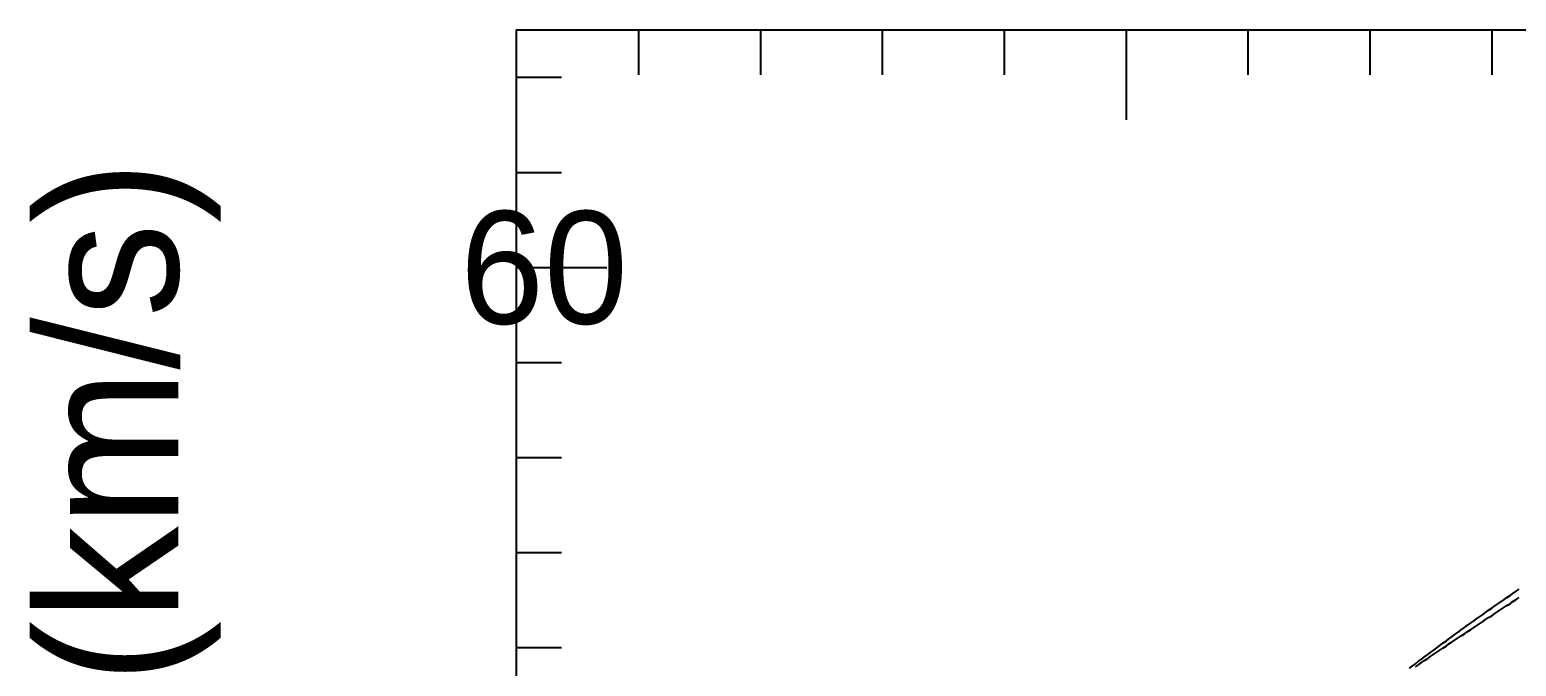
# Model space of a CAD drawing. Extents: x -35 to 179, y -35 to 144.
# Drawn here: x -34.5 to 70.9, y 72.9 to 118.1 of the extents above; entities that cross this region are included whole.
import ezdxf

# ---------------------------------------------------------------- set-up
doc = ezdxf.new("R2010")
doc.units = 0

msp = doc.modelspace()

# ---------------------------------------------------------------- linework, layer by layer
at = {"color": 0}
for p, q in [((8.65, 118.08), (8.65, 114.88)), ((17.3, 118.08), (17.3, 114.88)), ((25.94, 118.08), (25.94, 114.88)), ((34.59, 118.08), (34.59, 114.88)), ((43.24, 118.08), (43.24, 111.68)), ((51.89, 118.08), (51.89, 114.88)), ((60.53, 118.08), (60.53, 114.88)), ((69.18, 118.08), (69.18, 114.88)), ((0, 114.71), (3.2, 114.71)), ((0, 107.96), (3.2, 107.96)), ((0, 101.21), (6.4, 101.21)), ((0, 94.47), (3.2, 94.47)), ((0, 87.72), (3.2, 87.72)), ((0, 80.97), (3.2, 80.97)), ((0, 74.22), (3.2, 74.22))]:
    msp.add_line(p, q, dxfattribs=at)
msp.add_lwpolyline([(0, 0), (0, 118.08), (179.2, 118.08), (179.2, 0)], close=True, dxfattribs=at)
at = {"color": 3}
msp.add_lwpolyline([(63.34, 72.76), (63.56, 72.92), (63.78, 73.08), (63.99, 73.25), (64.21, 73.41), (64.42, 73.57), (64.64, 73.73), (64.86, 73.9), (65.07, 74.05), (65.29, 74.21), (65.51, 74.38), (65.72, 74.54), (65.94, 74.69), (66.15, 74.85), (66.37, 75.01), (66.59, 75.17), (66.8, 75.32), (67.02, 75.48), (67.24, 75.64), (67.45, 75.79), (67.67, 75.95), (67.88, 76.11), (68.1, 76.26), (68.32, 76.41), (68.53, 76.56), (68.75, 76.72), (68.96, 76.87), (69.18, 77.02), (69.4, 77.18), (69.61, 77.32), (69.83, 77.47), (70.05, 77.62), (70.26, 77.78), (70.48, 77.92), (70.69, 78.07), (70.91, 78.22), (71.13, 78.37)], dxfattribs=at)
at = {"color": 4}
msp.add_lwpolyline([(63.78, 72.86), (63.99, 73.01), (64.21, 73.17), (64.42, 73.31), (64.64, 73.46), (64.86, 73.61), (65.07, 73.75), (65.29, 73.89), (65.51, 74.04), (65.72, 74.19), (65.94, 74.33), (66.15, 74.48), (66.37, 74.63), (66.59, 74.77), (66.8, 74.91), (67.02, 75.06), (67.24, 75.21), (67.45, 75.34), (67.67, 75.49), (67.88, 75.63), (68.1, 75.77), (68.32, 75.92), (68.53, 76.06), (68.75, 76.21), (68.96, 76.35), (69.18, 76.49), (69.4, 76.64), (69.61, 76.78), (69.83, 76.92), (70.05, 77.06), (70.26, 77.21), (70.48, 77.34), (70.69, 77.49), (70.91, 77.63), (71.13, 77.77)], dxfattribs=at)

# ---------------------------------------------------------------- texts
at = {"color": 0}
msp.add_text('V (km/s)', height=10, rotation=90, dxfattribs=at).set_placement((-24, 59.04))
msp.add_text('60', height=8, dxfattribs=at).set_placement((-4, 97.21))

doc.saveas('drawing.dxf')
